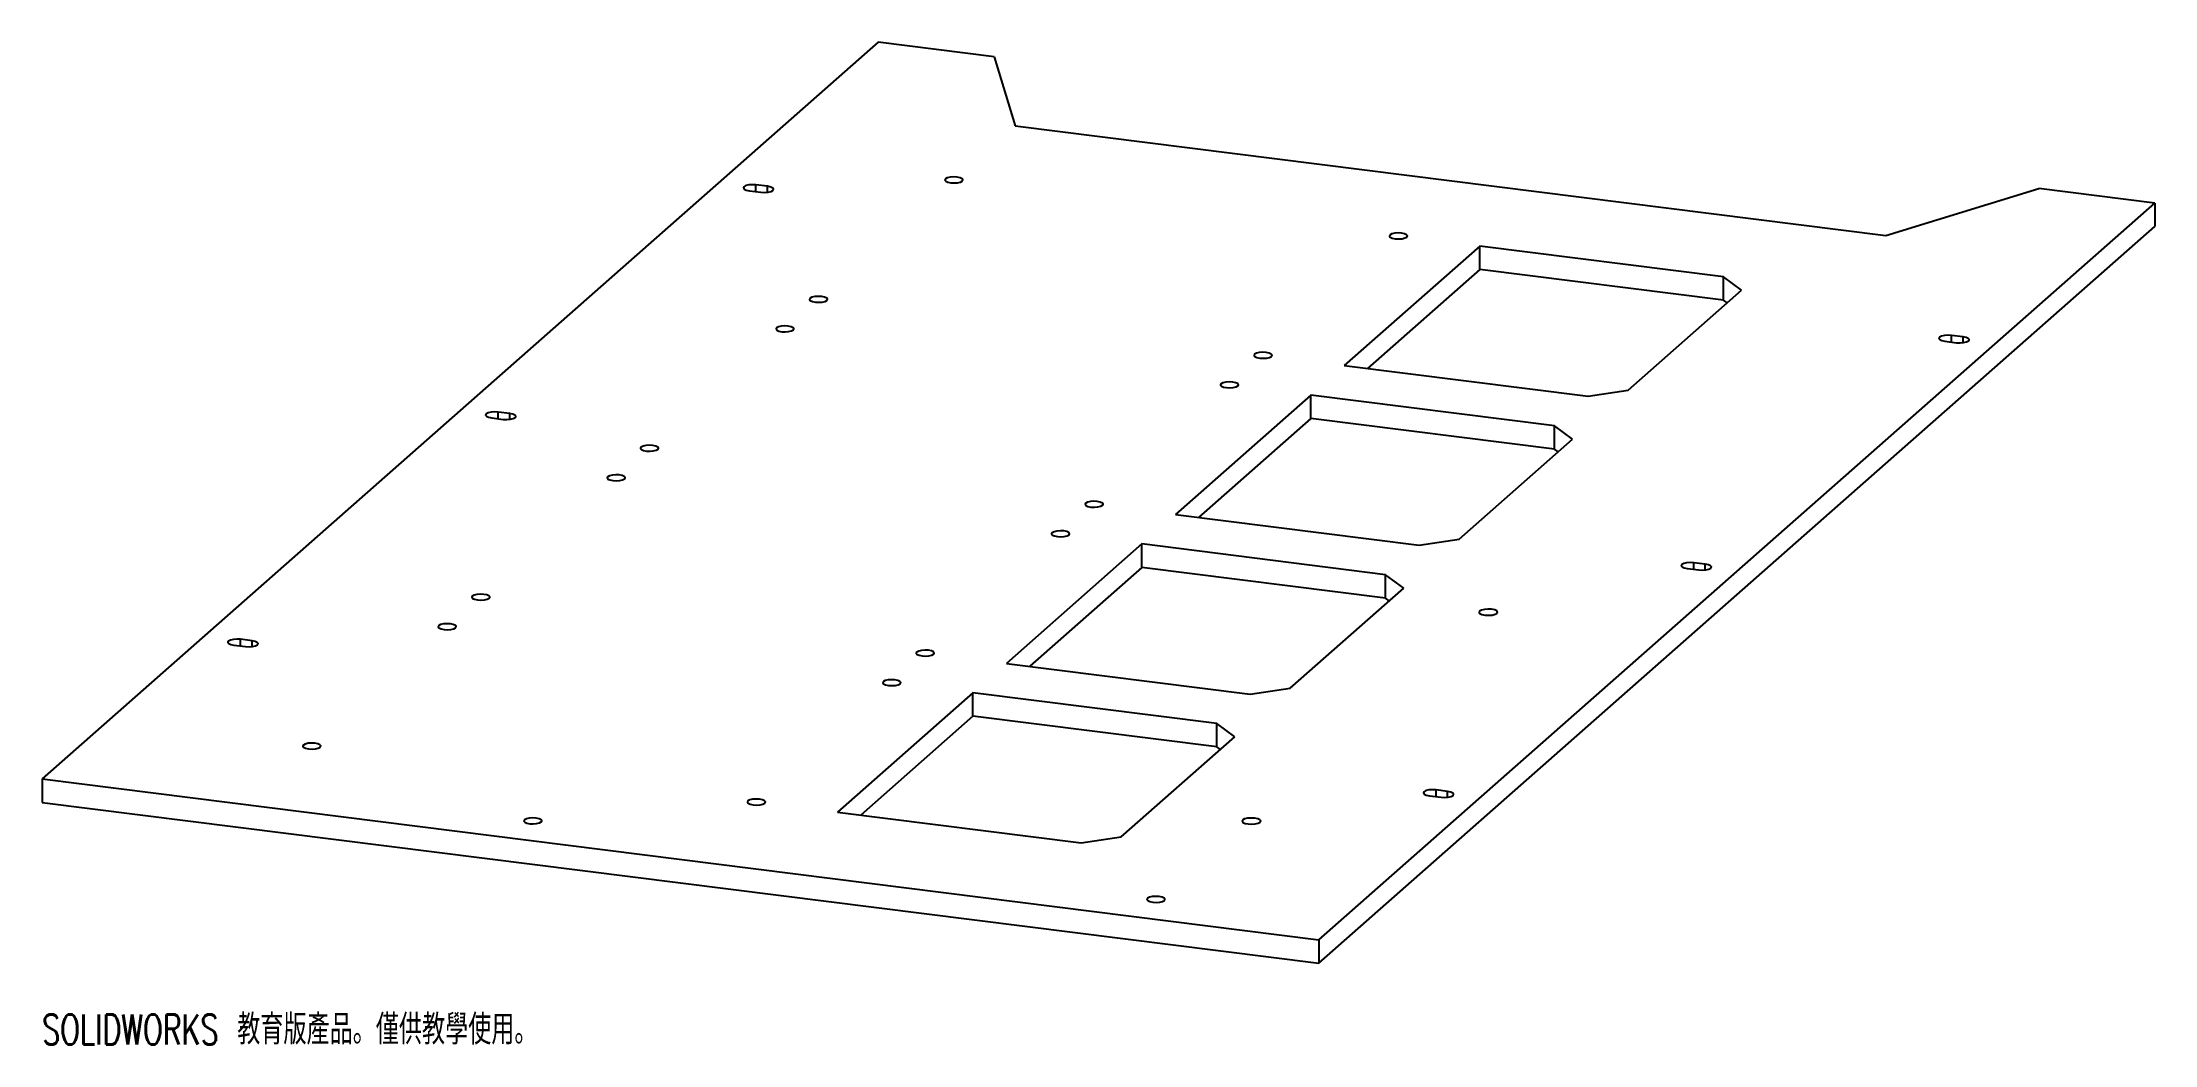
# Paper-space layout '_二等角視圖' of a CAD drawing. Header units: millimetres. Extents: x -170 to 170, y -86 to 76.
import ezdxf

# ---------------------------------------------------------------- set-up
doc = ezdxf.new("R2010")
doc.units = ezdxf.units.MM
doc.styles.add('SLDTEXTSTYLE0', font='TXT', dxfattribs={"width": 0.7, "bigfont": 'bigfont'})

psp = doc.layouts.new('_二等角視圖')

# ---------------------------------------------------------------- linework, layer by layer
at = {"color": 7, "linetype": 'Continuous', "lineweight": 25}
for p, q in [((-35.54, 76.13), (-170.25, -42.66)), ((-16.84, 73.78), (-35.54, 76.13)), ((-16.84, 73.78), (-13.41, 62.65)), ((-13.41, 62.65), (126.9, 44.98)), ((-56.27, 52.2), (-54.4, 51.96)), ((-53.34, 52.9), (-55.21, 53.13)), ((126.9, 44.98), (151.54, 52.56)), ((170.25, 50.21), (151.54, 52.56)), ((35.54, -68.59), (170.25, 50.21)), ((170.25, 50.21), (170.25, 46.44)), ((35.54, -72.36), (170.25, 46.44)), ((61.44, 43.25), (39.62, 24)), ((100.73, 38.3), (61.44, 43.25)), ((61.44, 39.48), (61.44, 43.25)), ((61.44, 39.48), (43.36, 23.53)), ((100.73, 34.53), (61.44, 39.48)), ((103.63, 36.15), (100.73, 38.3)), ((100.73, 34.53), (100.73, 38.3)), ((85.35, 20.02), (103.63, 36.15)), ((101.31, 34.1), (100.73, 34.53)), ((136.42, 27.92), (138.3, 27.68)), ((139.36, 28.62), (137.49, 28.86)), ((39.62, 24), (78.9, 19.05)), ((34.21, 19.24), (12.39, -0.01)), ((73.5, 14.29), (34.21, 19.24)), ((34.21, 15.47), (34.21, 19.24)), ((78.9, 19.05), (85.35, 20.02)), ((-97.81, 15.56), (-95.94, 15.32)), ((-94.88, 16.26), (-96.75, 16.5)), ((34.21, 15.47), (16.14, -0.48)), ((73.5, 10.52), (34.21, 15.47)), ((76.41, 12.14), (73.5, 14.29)), ((73.5, 10.52), (73.5, 14.29)), ((58.13, -3.99), (76.41, 12.14)), ((74.08, 10.09), (73.5, 10.52)), ((12.39, -0.01), (51.68, -4.96)), ((6.99, -4.77), (-14.83, -24.02)), ((46.28, -9.72), (6.99, -4.77)), ((6.99, -8.54), (6.99, -4.77)), ((51.68, -4.96), (58.13, -3.99)), ((6.99, -8.54), (-11.09, -24.49)), ((46.28, -13.49), (6.99, -8.54)), ((49.19, -11.87), (46.28, -9.72)), ((46.28, -13.49), (46.28, -9.72)), ((94.88, -8.72), (96.75, -8.95)), ((97.81, -8.02), (95.94, -7.78)), ((30.9, -28), (49.19, -11.87)), ((46.86, -13.92), (46.28, -13.49)), ((-136.42, -20.38), (-138.3, -20.14)), ((-139.36, -21.08), (-137.49, -21.31)), ((-14.83, -24.02), (24.46, -28.97)), ((-20.23, -28.78), (-42.05, -48.02)), ((19.05, -33.73), (-20.23, -28.78)), ((-20.23, -32.55), (-20.23, -28.78)), ((24.46, -28.97), (30.9, -28)), ((-20.23, -32.55), (-38.31, -48.5)), ((19.05, -37.5), (-20.23, -32.55)), ((21.96, -35.88), (19.05, -33.73)), ((19.05, -37.5), (19.05, -33.73)), ((3.68, -52), (21.96, -35.88)), ((19.64, -37.93), (19.05, -37.5)), ((-170.25, -42.66), (-170.25, -46.44)), ((-170.25, -42.66), (35.54, -68.59)), ((-170.25, -46.44), (35.54, -72.36)), ((53.34, -45.35), (55.21, -45.59)), ((56.27, -44.65), (54.4, -44.42)), ((-42.05, -48.02), (-2.77, -52.97)), ((-2.77, -52.97), (3.68, -52)), ((35.54, -68.59), (35.54, -72.36))]:
    psp.add_line(p, q, dxfattribs=at)
at = {"color": 8, "linetype": 'Continuous', "lineweight": 25}
for p, q in [((-55.21, 52.06), (-55.21, 53.13)), ((-53.34, 51.96), (-53.34, 52.9)), ((137.49, 27.79), (137.49, 28.86)), ((139.36, 27.68), (139.36, 28.62)), ((-96.75, 15.43), (-96.75, 16.5)), ((-94.88, 15.32), (-94.88, 16.26)), ((95.94, -8.85), (95.94, -7.78)), ((97.81, -8.95), (97.81, -8.02)), ((-138.3, -21.21), (-138.3, -20.14)), ((-136.42, -21.31), (-136.42, -20.38)), ((54.4, -45.49), (54.4, -44.42)), ((56.27, -45.59), (56.27, -44.65))]:
    psp.add_line(p, q, dxfattribs=at)
at = {"color": 7, "linetype": 'Continuous', "lineweight": 25, "flags": 128}
for points in [[(-55.21, 53.13), (-55.79, 53.16), (-56.36, 53.12), (-56.83, 53.01), (-57.14, 52.84), (-57.24, 52.65), (-57.11, 52.46), (-56.77, 52.3), (-56.27, 52.2)], [(-54.4, 51.96), (-53.82, 51.93), (-53.25, 51.97), (-52.78, 52.09), (-52.47, 52.25), (-52.37, 52.44), (-52.5, 52.63), (-52.84, 52.79), (-53.34, 52.9)], [(-23.82, 53.47), (-23.26, 53.44), (-22.71, 53.48), (-22.25, 53.59), (-21.95, 53.75), (-21.86, 53.94), (-21.99, 54.12), (-22.32, 54.28), (-22.8, 54.38), (-23.36, 54.41), (-23.91, 54.36), (-24.37, 54.26), (-24.67, 54.1), (-24.76, 53.91), (-24.63, 53.73), (-24.3, 53.57), (-23.82, 53.47)], [(47.83, 44.44), (48.39, 44.41), (48.94, 44.46), (49.4, 44.57), (49.7, 44.73), (49.79, 44.91), (49.66, 45.1), (49.34, 45.25), (48.86, 45.35), (48.3, 45.38), (47.75, 45.34), (47.29, 45.23), (46.99, 45.07), (46.89, 44.88), (47.02, 44.7), (47.35, 44.54), (47.83, 44.44)], [(-45.64, 34.23), (-45.09, 34.2), (-44.53, 34.24), (-44.07, 34.35), (-43.78, 34.51), (-43.68, 34.69), (-43.81, 34.88), (-44.14, 35.03), (-44.62, 35.13), (-45.18, 35.16), (-45.73, 35.12), (-46.19, 35.01), (-46.49, 34.85), (-46.58, 34.66), (-46.45, 34.48), (-46.12, 34.33), (-45.64, 34.23)], [(-51.05, 29.46), (-50.49, 29.43), (-49.94, 29.47), (-49.48, 29.58), (-49.18, 29.74), (-49.08, 29.93), (-49.21, 30.11), (-49.54, 30.27), (-50.02, 30.37), (-50.58, 30.4), (-51.13, 30.36), (-51.59, 30.25), (-51.89, 30.09), (-51.98, 29.9), (-51.86, 29.72), (-51.53, 29.56), (-51.05, 29.46)], [(137.49, 28.86), (136.91, 28.89), (136.34, 28.84), (135.86, 28.73), (135.55, 28.56), (135.46, 28.37), (135.59, 28.18), (135.93, 28.02), (136.42, 27.92)], [(138.3, 27.68), (138.87, 27.65), (139.44, 27.7), (139.92, 27.81), (140.23, 27.98), (140.32, 28.17), (140.19, 28.36), (139.85, 28.52), (139.36, 28.62)], [(26.01, 25.2), (26.57, 25.17), (27.12, 25.21), (27.58, 25.32), (27.88, 25.48), (27.97, 25.67), (27.84, 25.85), (27.51, 26), (27.03, 26.1), (26.48, 26.14), (25.92, 26.09), (25.46, 25.98), (25.16, 25.82), (25.07, 25.64), (25.2, 25.45), (25.53, 25.3), (26.01, 25.2)], [(20.61, 20.44), (21.16, 20.4), (21.72, 20.45), (22.18, 20.56), (22.48, 20.72), (22.57, 20.9), (22.44, 21.09), (22.11, 21.24), (21.63, 21.34), (21.07, 21.37), (20.52, 21.33), (20.06, 21.22), (19.76, 21.06), (19.67, 20.87), (19.8, 20.69), (20.13, 20.54), (20.61, 20.44)], [(-96.75, 16.5), (-97.33, 16.53), (-97.9, 16.48), (-98.38, 16.37), (-98.69, 16.2), (-98.78, 16.01), (-98.65, 15.82), (-98.31, 15.66), (-97.81, 15.56)], [(-95.94, 15.32), (-95.37, 15.29), (-94.8, 15.34), (-94.32, 15.45), (-94.01, 15.62), (-93.91, 15.81), (-94.05, 16), (-94.39, 16.16), (-94.88, 16.26)], [(-72.87, 10.22), (-72.31, 10.19), (-71.76, 10.23), (-71.3, 10.34), (-71, 10.5), (-70.91, 10.69), (-71.03, 10.87), (-71.36, 11.02), (-71.84, 11.12), (-72.4, 11.15), (-72.95, 11.11), (-73.41, 11), (-73.71, 10.84), (-73.8, 10.66), (-73.68, 10.47), (-73.35, 10.32), (-72.87, 10.22)], [(-78.27, 5.45), (-77.71, 5.42), (-77.16, 5.47), (-76.7, 5.58), (-76.4, 5.74), (-76.31, 5.92), (-76.44, 6.11), (-76.76, 6.26), (-77.24, 6.36), (-77.8, 6.39), (-78.35, 6.35), (-78.81, 6.24), (-79.11, 6.08), (-79.21, 5.89), (-79.08, 5.71), (-78.75, 5.55), (-78.27, 5.45)], [(-1.22, 1.19), (-0.66, 1.16), (-0.11, 1.2), (0.35, 1.31), (0.65, 1.47), (0.75, 1.66), (0.62, 1.84), (0.29, 2), (-0.19, 2.1), (-0.75, 2.13), (-1.3, 2.08), (-1.76, 1.97), (-2.06, 1.81), (-2.15, 1.63), (-2.02, 1.44), (-1.7, 1.29), (-1.22, 1.19)], [(-6.62, -3.57), (-6.06, -3.6), (-5.51, -3.56), (-5.05, -3.45), (-4.75, -3.29), (-4.66, -3.11), (-4.78, -2.92), (-5.11, -2.77), (-5.59, -2.67), (-6.15, -2.64), (-6.7, -2.68), (-7.16, -2.79), (-7.46, -2.95), (-7.55, -3.14), (-7.43, -3.32), (-7.1, -3.47), (-6.62, -3.57)], [(95.94, -7.78), (95.37, -7.75), (94.8, -7.79), (94.32, -7.91), (94.01, -8.07), (93.91, -8.27), (94.05, -8.46), (94.39, -8.61), (94.88, -8.72)], [(96.75, -8.95), (97.33, -8.99), (97.9, -8.94), (98.38, -8.83), (98.69, -8.66), (98.78, -8.47), (98.65, -8.28), (98.31, -8.12), (97.81, -8.02)], [(-100.09, -13.79), (-99.53, -13.82), (-98.98, -13.78), (-98.52, -13.67), (-98.22, -13.51), (-98.13, -13.32), (-98.26, -13.14), (-98.59, -12.99), (-99.07, -12.89), (-99.62, -12.86), (-100.18, -12.9), (-100.64, -13.01), (-100.94, -13.17), (-101.03, -13.35), (-100.9, -13.54), (-100.57, -13.69), (-100.09, -13.79)], [(62.3, -16.24), (62.88, -16.27), (63.45, -16.23), (63.92, -16.11), (64.23, -15.95), (64.33, -15.75), (64.2, -15.56), (63.86, -15.41), (63.36, -15.3), (62.78, -15.27), (62.21, -15.31), (61.74, -15.43), (61.43, -15.59), (61.33, -15.79), (61.46, -15.98), (61.8, -16.14), (62.3, -16.24)], [(-138.3, -20.14), (-138.87, -20.11), (-139.44, -20.15), (-139.92, -20.27), (-140.23, -20.43), (-140.32, -20.62), (-140.19, -20.82), (-139.85, -20.97), (-139.36, -21.08)], [(-137.49, -21.31), (-136.91, -21.34), (-136.34, -21.3), (-135.86, -21.19), (-135.55, -21.02), (-135.46, -20.83), (-135.59, -20.64), (-135.93, -20.48), (-136.42, -20.38)], [(-105.49, -18.55), (-104.94, -18.59), (-104.38, -18.54), (-103.92, -18.43), (-103.62, -18.27), (-103.53, -18.09), (-103.66, -17.9), (-103.99, -17.75), (-104.47, -17.65), (-105.03, -17.62), (-105.58, -17.66), (-106.04, -17.77), (-106.34, -17.93), (-106.43, -18.12), (-106.3, -18.3), (-105.97, -18.46), (-105.49, -18.55)], [(-28.44, -22.82), (-27.88, -22.85), (-27.33, -22.81), (-26.87, -22.7), (-26.57, -22.54), (-26.48, -22.35), (-26.6, -22.17), (-26.93, -22.01), (-27.41, -21.91), (-27.97, -21.88), (-28.52, -21.93), (-28.98, -22.03), (-29.28, -22.19), (-29.38, -22.38), (-29.25, -22.56), (-28.92, -22.72), (-28.44, -22.82)], [(-33.84, -27.58), (-33.28, -27.61), (-32.73, -27.57), (-32.27, -27.46), (-31.97, -27.3), (-31.88, -27.11), (-32.01, -26.93), (-32.34, -26.78), (-32.82, -26.68), (-33.37, -26.65), (-33.92, -26.69), (-34.39, -26.8), (-34.68, -26.96), (-34.78, -27.15), (-34.65, -27.33), (-34.32, -27.48), (-33.84, -27.58)], [(-127.32, -37.8), (-126.76, -37.83), (-126.21, -37.79), (-125.75, -37.68), (-125.45, -37.52), (-125.35, -37.33), (-125.48, -37.15), (-125.81, -36.99), (-126.29, -36.9), (-126.85, -36.86), (-127.4, -36.91), (-127.86, -37.02), (-128.16, -37.18), (-128.25, -37.36), (-128.12, -37.55), (-127.8, -37.7), (-127.32, -37.8)], [(-55.66, -46.83), (-55.1, -46.86), (-54.55, -46.82), (-54.09, -46.71), (-53.79, -46.55), (-53.7, -46.36), (-53.83, -46.18), (-54.16, -46.02), (-54.64, -45.92), (-55.2, -45.89), (-55.75, -45.93), (-56.21, -46.04), (-56.51, -46.2), (-56.6, -46.39), (-56.47, -46.57), (-56.14, -46.73), (-55.66, -46.83)], [(54.4, -44.42), (53.82, -44.39), (53.25, -44.43), (52.78, -44.54), (52.47, -44.71), (52.37, -44.9), (52.5, -45.09), (52.84, -45.25), (53.34, -45.35)], [(55.21, -45.59), (55.79, -45.62), (56.36, -45.58), (56.83, -45.46), (57.14, -45.3), (57.24, -45.11), (57.11, -44.92), (56.77, -44.76), (56.27, -44.65)], [(-91.68, -49.87), (-91.12, -49.9), (-90.57, -49.86), (-90.11, -49.75), (-89.81, -49.59), (-89.72, -49.41), (-89.84, -49.22), (-90.17, -49.07), (-90.65, -48.97), (-91.21, -48.94), (-91.76, -48.98), (-92.22, -49.09), (-92.52, -49.25), (-92.62, -49.44), (-92.49, -49.62), (-92.16, -49.77), (-91.68, -49.87)], [(24.12, -49.91), (24.69, -49.95), (25.26, -49.9), (25.74, -49.79), (26.05, -49.62), (26.15, -49.43), (26.01, -49.24), (25.67, -49.08), (25.18, -48.98), (24.6, -48.95), (24.03, -48.99), (23.55, -49.1), (23.24, -49.27), (23.15, -49.46), (23.28, -49.65), (23.62, -49.81), (24.12, -49.91)], [(8.75, -62.52), (9.31, -62.56), (9.86, -62.51), (10.32, -62.4), (10.62, -62.24), (10.71, -62.06), (10.58, -61.87), (10.25, -61.72), (9.77, -61.62), (9.21, -61.59), (8.66, -61.63), (8.2, -61.74), (7.9, -61.9), (7.81, -62.09), (7.94, -62.27), (8.27, -62.42), (8.75, -62.52)]]:
    psp.add_lwpolyline(points, dxfattribs=at)

# ---------------------------------------------------------------- texts
at = {"color": 7, "linetype": 'Continuous', "insert": (-170.25, -80.63), "char_height": 4.8336, "attachment_point": 1, "style": 'SLDTEXTSTYLE0'}
psp.add_mtext('SOLIDWORKS 教育版產品。僅供教學使用。', dxfattribs=at)

doc.saveas('drawing.dxf')
